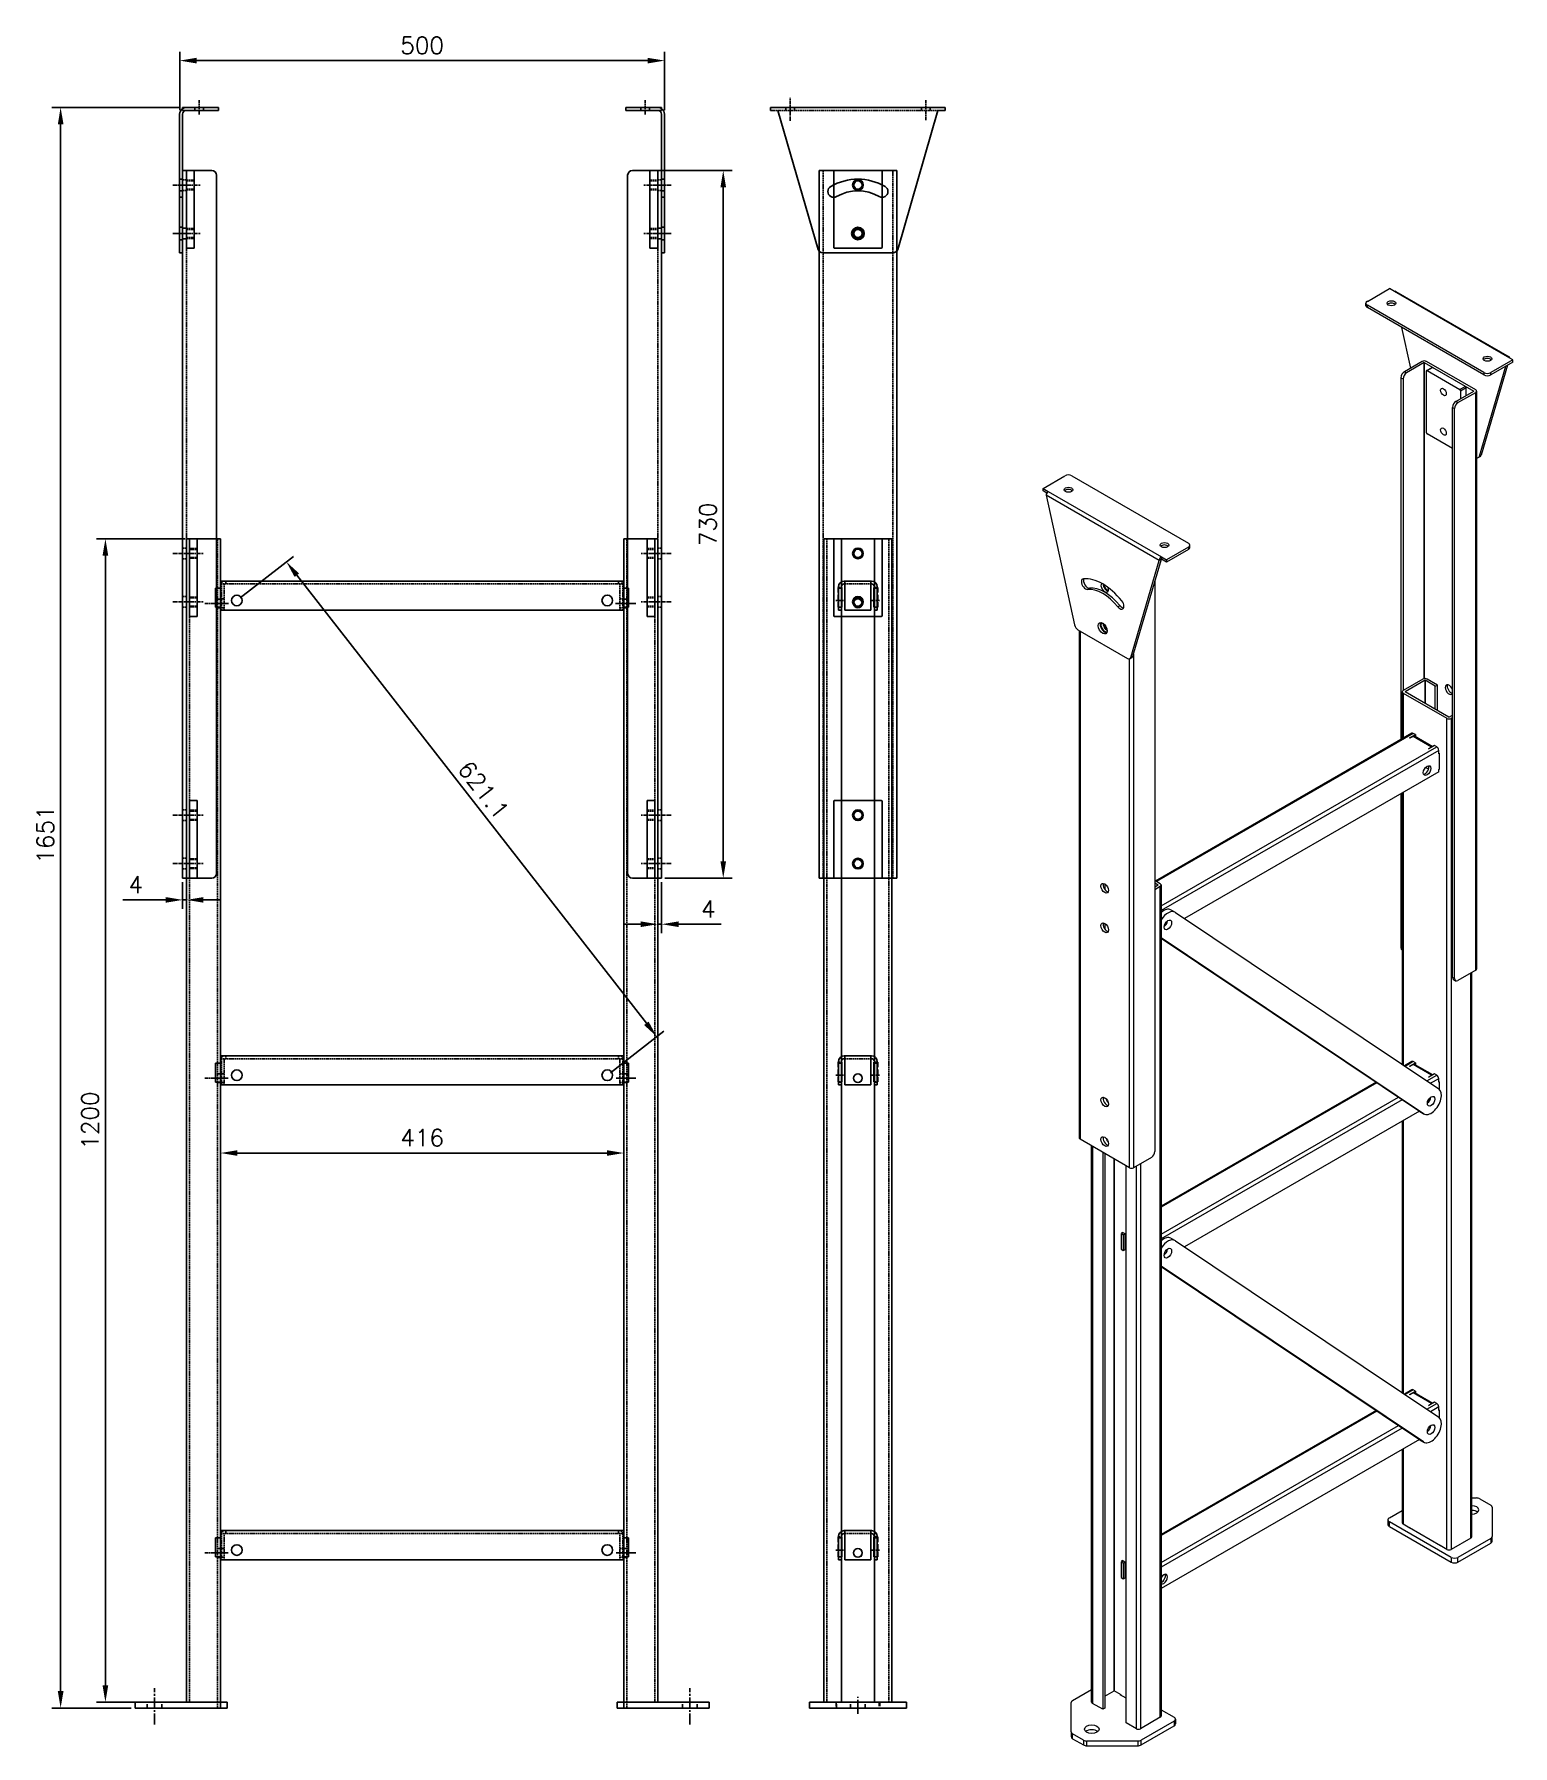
# Model space of a CAD drawing. Extents: x 106 to 1631, y 728 to 2493.
import ezdxf

# ---------------------------------------------------------------- set-up
doc = ezdxf.new("R2010")
doc.units = 0
doc.header["$LTSCALE"] = 0.2
doc.linetypes.add('Aslijn', pattern=[28.575, 19.05, -3.175, 3.175, -3.175])
doc.linetypes.add('Streeplijn', pattern=[10, 7, -3])
doc.layers.get('0').update_dxf_attribs({"linetype": 'CONTINUOUS'})
doc.layers.get('Defpoints').update_dxf_attribs({"linetype": 'CONTINUOUS'})
for name, color, linetype in [('50VOL', 13, 'CONTINUOUS'), ('70VOL', 5, 'CONTINUOUS'), ('draadlat', 212, 'CONTINUOUS'), ('dwarsprofiel', 42, 'CONTINUOUS'), ('pootbeen', 75, 'CONTINUOUS'), ('scharnierplaat', 232, 'CONTINUOUS'), ('schuif', 180, 'CONTINUOUS')]:
    doc.layers.add(name, color=color, linetype=linetype)
doc.layers.add('Visible (ISO)', color=7, linetype='CONTINUOUS', lineweight=5)
doc.layers.add('Visible Narrow (ISO)', color=7, linetype='CONTINUOUS', lineweight=5)
doc.styles.add('ROMANS', font='romans.shx')
doc.dimstyles.new('1_OP_07$0', dxfattribs={"dimscale": 7, "dimtxt": 2.5, "dimasz": 2.5, "dimexe": 1.3, "dimexo": 0.6, "dimgap": 1, "dimtad": 1, "dimdec": 1, "dimdsep": 46, "dimtxsty": 'ROMANS', "dimcen": -1.5, "dimclrd": 150, "dimclre": 150, "dimclrt": 5, "dimadec": 0, "dimazin": 0, "dimtfac": 1, "dimtdec": 1, "dimtmove": 0, "dimatfit": 3, "dimfxl": 0, "dimtolj": 1, "dimtzin": 0, "dimarcsym": 0})

# ---------------------------------------------------------------- blocks, each defined once
blk = doc.blocks.new('A$C4EBF2C44')
at = {"linetype": 'Aslijn'}
for p, q in [((20, 136.3), (20, 159.8)), ((160, 136.9), (160, 157.4))]:
    blk.add_line(p, q, dxfattribs=at)
for p, q in [((0, 150), (5, 150)), ((0, 150), (0, 147)), ((5, 147), (0, 147)), ((175, 150), (5, 150)), ((49, 3.6), (7.5, 147)), ((172.5, 147), (131, 3.6)), ((172.5, 147), (172.5, 147)), ((175, 150), (180, 150)), ((180, 147), (175, 147)), ((180, 147), (180, 150)), ((126.2, 0), (53.8, 0))]:
    blk.add_line(p, q)
at = {"linetype": 'Streeplijn'}
blk.add_line((175, 147), (5, 147), dxfattribs=at)
at = {"linetype": 'Streeplijn', "ltscale": 3.628447}
for p, q in [((15.5, 147), (15.5, 150)), ((24.5, 147), (24.5, 150)), ((155.5, 150), (155.5, 147)), ((164.5, 150), (164.5, 147))]:
    blk.add_line(p, q, dxfattribs=at)
blk.add_circle((90, 20), 6.5)
for centre, radius, start, end in [((90, 20), 56, 60, 120), ((65, 63.3), 6, 120, 300), ((90, 20), 44, 60, 120), ((115, 63.3), 6, 240, 60), ((53.8, 5), 5, 196.1254, 270), ((126.2, 5), 5, 270, 343.8746)]:
    blk.add_arc(centre, radius, start, end)
blk = doc.blocks.new('90040730A')
for p, q in [((14, 730), (10, 730)), ((10, 0), (10, 730)), ((10, 730), (40, 730)), ((45, 725), (45, 5)), ((14, 0), (10, 0)), ((40, 0), (14, 0))]:
    blk.add_line(p, q)
at = {"linetype": 'Streeplijn'}
blk.add_line((14, 730), (14, 0), dxfattribs=at)
at = {"linetype": 'Aslijn', "ltscale": 1.142718}
for p, q in [((0, 715), (19.6, 715)), ((0, 665), (19.6, 665)), ((0, 335), (19.6, 335)), ((0, 285), (19.6, 285)), ((0, 65), (19.6, 65)), ((0, 15), (19.6, 15))]:
    blk.add_line(p, q, dxfattribs=at)
at = {"linetype": 'Streeplijn', "ltscale": 1.142718}
for p, q in [((10, 720.5), (14, 720.5)), ((10, 709.5), (14, 709.5)), ((14, 340.5), (10, 340.5)), ((14, 329.5), (10, 329.5)), ((14, 290.5), (10, 290.5)), ((14, 279.5), (10, 279.5)), ((14, 70.5), (10, 70.5)), ((14, 59.5), (10, 59.5)), ((14, 20.5), (10, 20.5)), ((14, 9.5), (10, 9.5))]:
    blk.add_line(p, q, dxfattribs=at)
at = {"ltscale": 1.142718}
for p, q in [((10, 670.5), (14, 670.5)), ((10, 659.5), (14, 659.5))]:
    blk.add_line(p, q, dxfattribs=at)
for centre, start, end in [((40, 725), 0, 90), ((40, 5), 270, 0)]:
    blk.add_arc(centre, 5, start, end)
blk = doc.blocks.new('pootbeen 1200A')
for p, q in [((53, 22.8), (53, 1222.8)), ((88, 1222.8), (88, 16.8)), ((0, 22.8), (1.5, 22.8)), ((0, 22.8), (0, 16.8)), ((38.5, 22.8), (1.5, 22.8)), ((38.5, 22.8), (42.1, 22.8)), ((90, 22.8), (42.1, 22.8)), ((90, 22.8), (95, 22.8)), ((95, 16.8), (95, 22.8)), ((95, 16.8), (0, 16.8))]:
    blk.add_line(p, q)
at = {"ltscale": 3.870205}
blk.add_line((53, 1222.8), (88, 1222.8), dxfattribs=at)
at = {"linetype": 'Streeplijn'}
for p, q in [((56, 1222.8), (56, 22.8)), ((85, 22.8), (85, 1222.8)), ((85, 22.8), (85, 16.8))]:
    blk.add_line(p, q, dxfattribs=at)
at = {"linetype": 'Aslijn', "ltscale": 1.142718}
for p, q in [((96.5, 1156.3), (78.1, 1156.3)), ((95.6, 666.6), (78.1, 666.6)), ((95.6, 176.8), (78.1, 176.8))]:
    blk.add_line(p, q, dxfattribs=at)
at = {"ltscale": 1.142718}
for p, q in [((88, 1160.8), (85, 1160.8)), ((88, 1151.8), (85, 1151.8)), ((88, 671.1), (85, 671.1)), ((88, 662.1), (85, 662.1)), ((88, 181.3), (85, 181.3)), ((88, 172.3), (85, 172.3))]:
    blk.add_line(p, q, dxfattribs=at)
at = {"linetype": 'Aslijn', "ltscale": 2.902758}
blk.add_line((20, 0), (20, 37.2), dxfattribs=at)
at = {"linetype": 'Streeplijn', "ltscale": 2.902758}
for p, q in [((12.5, 16.8), (12.5, 22.8)), ((27.5, 16.8), (27.5, 22.8))]:
    blk.add_line(p, q, dxfattribs=at)
blk = doc.blocks.new('90-09-0500A')
for p, q in [((16, 22.5), (11, 22.5)), ((11, 22.5), (11, 3)), ((16, 30), (432, 30)), ((16, 30), (16, 22.5)), ((432, 30), (432, 22.5)), ((432, 22.5), (437, 22.5)), ((437, 22.5), (437, 3)), ((16, 3), (11, 3)), ((16, 3), (16, 0)), ((432, 0), (16, 0)), ((432, 3), (432, 0)), ((432, 3), (437, 3))]:
    blk.add_line(p, q)
at = {"linetype": 'Streeplijn'}
for p, q in [((432, 27), (16, 27)), ((17, 27), (17, 0)), ((20, 0), (20, 27)), ((21.5, 30), (21.5, 27)), ((426.5, 30), (426.5, 27)), ((428, 0), (428, 27)), ((431, 27), (431, 0)), ((17, 11.5), (20, 11.5)), ((17, 2.5), (20, 2.5)), ((431, 11.5), (428, 11.5)), ((431, 2.5), (428, 2.5))]:
    blk.add_line(p, q, dxfattribs=at)
at = {"linetype": 'Aslijn'}
for p, q in [((0, 7), (24, 7)), ((444.3, 7), (424, 7))]:
    blk.add_line(p, q, dxfattribs=at)
for centre in [(33, 10), (415, 10), (415, 10)]:
    blk.add_circle(centre, 5.5)
at = {"linetype": 'Streeplijn'}
for centre, start, end in [((20, 27), 90, 180), ((428, 27), 0, 90)]:
    blk.add_arc(centre, 3, start, end, dxfattribs=at)
blk = doc.blocks.new('A$C334307B7')
at = {"ltscale": 3.59389}
for p, q in [((0, 1), (0, 79)), ((50, 79), (50, 1))]:
    blk.add_line(p, q, dxfattribs=at)
blk.add_line((1, 80), (49, 80))
at = {"ltscale": 3.572625}
blk.add_line((49, 0), (1, 0), dxfattribs=at)
for centre in [(25, 65), (25, 15)]:
    blk.add_circle(centre, 4.25)
at = {"ltscale": 0.598278}
for centre, start, end in [((1, 79), 90, 180), ((49, 79), 0, 90), ((1, 1), 180, 270), ((49, 1), 270, 0)]:
    blk.add_arc(centre, 1, start, end, dxfattribs=at)
at = {"color": 3}
for centre in [(25, 65), (25, 15)]:
    blk.add_arc(centre, 5, 180, 90, dxfattribs=at)
blk = doc.blocks.new('pootbeen 1200B')
for p, q in [((15, 12.1), (15, 1212.1)), ((33, 1212.1), (33, 12.1)), ((67, 12.1), (67, 1212.1)), ((85, 1212.1), (85, 12.1)), ((33, 1162.1), (33.5, 1162.1)), ((33.5, 1162.1), (33.5, 1141.6)), ((66.5, 1141.6), (66.5, 1162.1)), ((66.5, 1162.1), (67, 1162.1)), ((33.5, 1141.6), (33, 1141.6)), ((67, 1141.6), (66.5, 1141.6)), ((33, 672.4), (33.5, 672.4)), ((33.5, 672.4), (33.5, 651.9)), ((66.5, 651.9), (66.5, 672.4)), ((66.5, 672.4), (67, 672.4)), ((33.5, 651.9), (33, 651.9)), ((67, 651.9), (66.5, 651.9)), ((33, 182.6), (33.5, 182.6)), ((33.5, 182.6), (33.5, 162.1)), ((66.5, 162.1), (66.5, 182.6)), ((66.5, 182.6), (67, 182.6)), ((33.5, 162.1), (33, 162.1)), ((67, 162.1), (66.5, 162.1)), ((0, 12.1), (1.5, 12.1)), ((0, 12.1), (0, 6.1)), ((1.5, 6.1), (0, 6.1)), ((100, 12.1), (1.5, 12.1)), ((1.5, 6.1), (100, 6.1)), ((100, 6.1), (100, 12.1))]:
    blk.add_line(p, q)
at = {"ltscale": 3.655324}
blk.add_line((15, 1212.1), (85, 1212.1), dxfattribs=at)
at = {"linetype": 'Streeplijn'}
for p, q in [((18, 1212.1), (18, 12.1)), ((82, 12.1), (82, 1212.1))]:
    blk.add_line(p, q, dxfattribs=at)
at = {"linetype": 'Streeplijn', "ltscale": 3.789711}
for p, q in [((29.5, 1141.6), (29.5, 1162.1)), ((70.5, 1162.1), (70.5, 1141.6)), ((29.5, 651.9), (29.5, 672.4)), ((70.5, 672.4), (70.5, 651.9)), ((29.5, 162.1), (29.5, 182.6)), ((70.5, 182.6), (70.5, 162.1))]:
    blk.add_line(p, q, dxfattribs=at)
at = {"linetype": 'Streeplijn', "ltscale": 1.333188}
for p, q in [((29.5, 1162.1), (33, 1162.1)), ((67, 1162.1), (70.5, 1162.1)), ((29.5, 672.4), (33, 672.4)), ((67, 672.4), (70.5, 672.4)), ((29.5, 182.6), (33, 182.6)), ((67, 182.6), (70.5, 182.6))]:
    blk.add_line(p, q, dxfattribs=at)
at = {"linetype": 'Streeplijn', "ltscale": 0.19037}
for p, q in [((30, 1141.6), (29.5, 1141.6)), ((70.5, 1141.6), (70, 1141.6)), ((30, 651.9), (29.5, 651.9)), ((70.5, 651.9), (70, 651.9)), ((30, 162.1), (29.5, 162.1)), ((70.5, 162.1), (70, 162.1))]:
    blk.add_line(p, q, dxfattribs=at)
at = {"linetype": 'Streeplijn', "ltscale": 1.142718}
for p, q in [((30, 1141.6), (33, 1141.6)), ((67, 1141.6), (70, 1141.6)), ((30, 651.9), (33, 651.9)), ((67, 651.9), (70, 651.9)), ((30, 162.1), (33, 162.1)), ((67, 162.1), (70, 162.1))]:
    blk.add_line(p, q, dxfattribs=at)
at = {"linetype": 'Streeplijn', "ltscale": 2.902758}
for p, q in [((27.5, 12.1), (27.5, 6.1)), ((28, 6.1), (28, 12.1)), ((42.5, 6.1), (42.5, 12.1)), ((57.5, 6.1), (57.5, 12.1)), ((72, 12.1), (72, 6.1)), ((72.5, 12.1), (72.5, 6.1))]:
    blk.add_line(p, q, dxfattribs=at)
at = {"linetype": 'Aslijn', "ltscale": 2.902758}
blk.add_line((50, 0), (50, 17.6), dxfattribs=at)
at = {"ltscale": 3.419731}
blk.add_circle((50, 1145.6), 4.5, dxfattribs=at)
for centre in [(50, 655.9), (50, 166.1)]:
    blk.add_circle(centre, 4.5)
at = {"ltscale": 0.000498378}
for centre, start, end in [((33, 1162.6), 90, 180), ((67, 1162.6), 0, 90), ((33, 675.9), 90, 180), ((67, 672.9), 0, 90), ((33, 186.1), 90, 180), ((67, 183.1), 0, 90)]:
    blk.add_arc(centre, 0.001, start, end, dxfattribs=at)
blk = doc.blocks.new('A$C72246AC3')
at = {"ltscale": 3.620644}
blk.add_line((4.2, 80), (4.2, 0), dxfattribs=at)
at = {"ltscale": 3.870343}
for p, q in [((4.2, 80), (12.2, 80)), ((4.2, 0), (12.2, 0))]:
    blk.add_line(p, q, dxfattribs=at)
at = {"ltscale": 3.59389}
blk.add_line((12.2, 0), (12.2, 80), dxfattribs=at)
at = {"linetype": 'Aslijn'}
for p, q in [((0, 65), (18.4, 65)), ((0, 15), (18.4, 15))]:
    blk.add_line(p, q, dxfattribs=at)
at = {"linetype": 'Streeplijn'}
for p, q in [((4.2, 70), (12.2, 70)), ((4.2, 69.2), (12.2, 69.2)), ((4.2, 60.7), (12.2, 60.7)), ((4.2, 60), (12.2, 60)), ((4.2, 20), (12.2, 20)), ((4.2, 19.2), (12.2, 19.2)), ((4.2, 10.7), (12.2, 10.7)), ((4.2, 10), (12.2, 10))]:
    blk.add_line(p, q, dxfattribs=at)
blk = doc.blocks.new('A$C764925F4')
for p, q in [((4.4, 3.6), (4.4, 143.1)), ((7.4, 147), (7.4, 150)), ((39.4, 150), (7.4, 150)), ((39.4, 147), (7.4, 147)), ((7.4, 3.6), (7.4, 143.1)), ((39.4, 150), (44.4, 150)), ((44.4, 147), (39.4, 147)), ((44.4, 147), (44.4, 150)), ((4.4, 0), (4.4, 3.6)), ((4.4, 0), (7.4, 0)), ((7.4, 3.6), (7.4, 0))]:
    blk.add_line(p, q)
at = {"linetype": 'Streeplijn', "ltscale": 3.628447}
for p, q in [((19.9, 147), (19.9, 150)), ((28.9, 147), (28.9, 150)), ((4.4, 76), (7.4, 76)), ((4.4, 64), (7.4, 64)), ((4.4, 57.3), (7.4, 57.3)), ((4.4, 26.5), (7.4, 26.5)), ((4.4, 13.5), (7.4, 13.5))]:
    blk.add_line(p, q, dxfattribs=at)
at = {"linetype": 'Aslijn'}
for p, q in [((24.4, 142.6), (24.4, 157.4)), ((0, 20), (14.2, 20))]:
    blk.add_line(p, q, dxfattribs=at)
for radius, start in [(6.9, 124.4174), (3.9, 90)]:
    blk.add_arc((11.3, 143.1), radius, start, 180)
at = {"linetype": 'Streeplijn'}
blk.add_arc((11.3, 143.1), 6.9, 90, 124.4174, dxfattribs=at)
blk = doc.blocks.new('A$C03F00B1E')
at = {"ltscale": 3.628286}
for p, q in [((2.6, 24), (2.6, 0)), ((5.6, 24), (5.6, 0)), ((39.6, 0), (39.6, 24)), ((42.6, 3), (42.6, 24))]:
    blk.add_line(p, q, dxfattribs=at)
for p, q in [((2.6, 22.5), (5.6, 22.5)), ((39.6, 22.5), (42.6, 22.5)), ((2.6, 3), (5.6, 3)), ((39.6, 3), (42.6, 3))]:
    blk.add_line(p, q)
at = {"ltscale": 3.732117}
for p, q in [((8.6, 30), (36.6, 30)), ((36.1, 0), (9.1, 0))]:
    blk.add_line(p, q, dxfattribs=at)
at = {"ltscale": 1.142337}
for p, q in [((8.6, 27), (9.1, 27)), ((36.1, 27), (36.6, 27))]:
    blk.add_line(p, q, dxfattribs=at)
at = {"ltscale": 3.731979}
for p, q in [((9.1, 0), (9.1, 30)), ((36.1, 30), (36.1, 0))]:
    blk.add_line(p, q, dxfattribs=at)
at = {"linetype": 'Streeplijn'}
blk.add_line((9.1, 27), (36.1, 27), dxfattribs=at)
at = {"ltscale": 0.19037}
blk.add_line((36.1, 30), (36.6, 30), dxfattribs=at)
at = {"linetype": 'Aslijn'}
for p, q in [((0, 10), (7.9, 10)), ((37, 10), (44.9, 10))]:
    blk.add_line(p, q, dxfattribs=at)
at = {"ltscale": 1.142718}
for p, q in [((5.6, 0), (2.6, 0)), ((42.6, 0), (39.6, 0)), ((42.6, 3), (42.6, 0))]:
    blk.add_line(p, q, dxfattribs=at)
blk.add_circle((22.6, 7), 4.5)
at = {"ltscale": 3.628286}
for centre, radius, start, end in [((8.6, 24), 6, 90, 180), ((8.6, 24), 3, 90, 180), ((36.6, 24), 6, 0, 90), ((36.6, 24), 3, 0, 90)]:
    blk.add_arc(centre, radius, start, end, dxfattribs=at)
blk = doc.blocks.new('90040730B')
for p, q in [((-1, 0), (-1, 730)), ((79, 730), (79, 0)), ((79, 0), (-1, 0))]:
    blk.add_line(p, q)
at = {"ltscale": 3.666539}
blk.add_line((-1, 730), (79, 730), dxfattribs=at)
at = {"linetype": 'Streeplijn'}
for p, q in [((3, 730), (3, 0)), ((75, 0), (75, 730))]:
    blk.add_line(p, q, dxfattribs=at)
for centre in [(39, 715), (39, 665), (39, 335), (39, 285), (39, 65), (39, 15)]:
    blk.add_circle(centre, 5.5)
blk = doc.blocks.new('*D16')
at = {"layer": '50VOL', "color": 150, "lineweight": -2}
for p, q in [((261.9, 1972.9), (170.4, 1972.9)), ((179.5, 790.4), (179.5, 1955.4)), ((258.9, 772.9), (170.4, 772.9))]:
    blk.add_line(p, q, dxfattribs=at)
at = {"layer": '50VOL', "color": 150}
for points in [[(176.5, 1955.4), (182.4, 1955.4), (179.5, 1972.9)], [(176.5, 790.4), (182.4, 790.4), (179.5, 772.9)]]:
    blk.add_solid(points, dxfattribs=at)
at = {"layer": 'Defpoints', "color": 0}
for p in [(179.5, 1972.9), (266.1, 1972.9), (263.1, 772.9)]:
    blk.add_point(p, dxfattribs=at)
at = {"layer": '50VOL', "color": 5, "insert": (163.7, 1372.9), "char_height": 17.5, "attachment_point": 5, "rotation": 90, "style": 'ROMANS'}
blk.add_mtext('\\A1;1200', dxfattribs=at)
blk = doc.blocks.new('*D18')
at = {"layer": '70VOL', "color": 150, "lineweight": -2}
for p, q in [((745.3, 2352.9), (825.7, 2352.9)), ((816.6, 2335.4), (816.6, 1640.4)), ((756.3, 1622.9), (825.7, 1622.9))]:
    blk.add_line(p, q, dxfattribs=at)
at = {"layer": '70VOL', "color": 150}
for points in [[(813.7, 2335.4), (819.5, 2335.4), (816.6, 2352.9)], [(813.7, 1640.4), (819.5, 1640.4), (816.6, 1622.9)]]:
    blk.add_solid(points, dxfattribs=at)
at = {"layer": 'Defpoints', "color": 0}
for p in [(741.1, 2352.9), (752.1, 1622.9), (816.6, 1622.9)]:
    blk.add_point(p, dxfattribs=at)
at = {"layer": '70VOL', "color": 5, "insert": (800.8, 1987.9), "char_height": 17.5, "attachment_point": 5, "rotation": 90, "style": 'ROMANS'}
blk.add_mtext('\\A1;730', dxfattribs=at)
blk = doc.blocks.new('*D21')
at = {"layer": '70VOL', "color": 150, "lineweight": -2}
for p, q in [((255.9, 2417.9), (124.2, 2417.9)), ((133.3, 2400.4), (133.3, 784.4)), ((205.9, 766.9), (124.2, 766.9))]:
    blk.add_line(p, q, dxfattribs=at)
at = {"layer": '70VOL', "color": 150}
for points in [[(130.4, 2400.4), (136.3, 2400.4), (133.3, 2417.9)], [(130.4, 784.4), (136.3, 784.4), (133.3, 766.9)]]:
    blk.add_solid(points, dxfattribs=at)
at = {"layer": 'Defpoints', "color": 0}
for p in [(260.1, 2417.9), (133.3, 766.9), (210.1, 766.9)]:
    blk.add_point(p, dxfattribs=at)
at = {"layer": '70VOL', "color": 5, "insert": (117.6, 1667.9), "char_height": 17.5, "attachment_point": 5, "rotation": 90, "style": 'ROMANS'}
blk.add_mtext('\\A1;1651', dxfattribs=at)
blk = doc.blocks.new('A$C23F71E20')
at = {"layer": 'Visible (ISO)'}
for p, q in [((334.5, 1489.9), (357.1, 1503)), ((362.4, 1499.9), (357.1, 1503)), ((333, 1485.4), (333, 1487.9)), ((454.7, 1416.5), (334.5, 1485.9)), ((454.7, 1414), (334.5, 1483.4)), ((362.4, 1499.9), (362.4, 1499.9)), ((362.4, 1499.9), (362.4, 1499.9)), ((363.9, 1500.1), (480.6, 1432.7)), ((379.1, 1421), (370, 1462.9)), ((479.1, 1432.6), (479.1, 1432.6)), ((484.4, 1429.5), (479.1, 1432.6)), ((479.1, 1432.6), (479.1, 1432.6)), ((479.1, 1432.6), (479.1, 1432.6)), ((481.2, 1431.4), (481.2, 1431.4)), ((481.2, 1431.4), (481.2, 1431.4)), ((391, 1427.9), (372.6, 1417.3)), ((393.1, 1426.7), (374.8, 1416)), ((393.1, 1426.7), (444.1, 1397.3)), ((446.2, 1398.5), (395.3, 1427.9)), ((395.3, 1354.4), (395.3, 1418.1)), ((395.5, 1418.5), (401.1, 1421.8)), ((396, 1418.5), (429.9, 1398.9)), ((435.6, 1402.2), (401.6, 1421.8)), ((476.9, 1422.8), (449.7, 1330)), ((479, 1424), (451.9, 1331.2)), ((484.4, 1429.5), (461.7, 1416.5)), ((484.4, 1427.1), (461.7, 1414)), ((484.4, 1427.1), (484.4, 1429.5)), ((369.1, 1411.1), (369.1, 1038)), ((371.2, 1409.9), (371.2, 1088.4)), ((425.7, 1386.6), (444.1, 1397.3)), ((427.8, 1385.4), (446.2, 1396)), ((430.6, 1397.7), (430.6, 1389.5)), ((436.3, 1392.8), (436.3, 1400.9)), ((447.1, 1397.3), (447.1, 801.2)), ((422.1, 792.6), (422.1, 1380.5)), ((424.3, 791.4), (424.3, 1379.3)), ((422.1, 1338.1), (396, 1353.2)), ((451, 1330), (448.9, 1328.7)), ((0, 1296.8), (22.6, 1309.9)), ((29.7, 1309.9), (149.9, 1240.5)), ((0, 1294.4), (0, 1296.8)), ((0, 1296.8), (5.3, 1293.8)), ((3.8, 1292.2), (0, 1294.4)), ((3.2, 1290.1), (32.5, 1156.1)), ((5.3, 1293.8), (5.3, 1293.8)), ((5.3, 1293.8), (5.3, 1293.8)), ((5.3, 1293.8), (5.3, 1293.8)), ((149.9, 1236.4), (127.3, 1223.3)), ((151.4, 1236), (151.4, 1238.5)), ((90.5, 1122.6), (119.9, 1222.7)), ((92.7, 1123.8), (122, 1224)), ((122, 1224), (119.9, 1222.7)), ((122, 1226.4), (122, 1224)), ((122, 1224), (122, 1226.4)), ((122, 1224), (122, 1226.4)), ((122, 1226.4), (122, 1226.4)), ((122, 1226.4), (127.3, 1223.3)), ((122, 1226.4), (122, 1226.4)), ((127.3, 1220.9), (122, 1224)), ((122, 1224), (122, 1224)), ((122, 1224), (122, 1224)), ((149.9, 1234), (127.3, 1220.9)), ((127.3, 1223.3), (127.3, 1220.9)), ((115.3, 1200.9), (115.3, 613)), ((35.9, 1151.2), (87.1, 1121.6)), ((37.3, 1150.4), (37.3, 626.9)), ((89.6, 1121.3), (91.8, 1122.6)), ((391.7, 1100.2), (371.2, 1088.4)), ((393.9, 1099), (373.4, 1087.2)), ((404.5, 1092.9), (393.9, 1099)), ((406.6, 1094.1), (396, 1100.2)), ((370.4, 1087.2), (370.4, 1038.7)), ((371.2, 1085.9), (416.5, 1059.8)), ((418.6, 1061), (373.4, 1087.2)), ((404.5, 1092.9), (406.6, 1094.1)), ((404.5, 1069.2), (404.5, 1092.9)), ((406.6, 1068), (406.6, 1094.1)), ((418.6, 1061), (422.1, 1063.1)), ((420.7, 1059.8), (422.1, 1060.6)), ((380.3, 1044.4), (116.1, 891.9)), ((377.9, 1039.6), (384, 1043.1)), ((384, 1043.1), (381.8, 1044.3)), ((384, 1043.1), (384, 1040.8)), ((378.3, 1039.4), (377.9, 1039.6)), ((381.5, 1041.2), (378.3, 1039.4)), ((401.8, 1030.5), (383, 1041.4)), ((397.4, 1028.4), (400.6, 1030.2)), ((397.7, 1028.2), (397.4, 1028.4)), ((403.8, 1031.6), (397.7, 1028.2)), ((405.9, 1030.4), (403.8, 1031.6)), ((408, 1023.1), (408, 1026.7)), ((397.5, 1007.5), (394.5, 1009.2)), ((408, 1023.9), (408.4, 1023.7)), ((408.4, 1023.3), (408, 1023.1)), ((408, 1007.1), (408.4, 1007.4)), ((408.4, 1006.9), (408, 1007.1)), ((408, 1004.7), (408, 1007.1)), ((408.4, 1023.7), (408.4, 1006.9)), ((408, 1004.7), (145.8, 853.3)), ((369.1, 982.2), (369.1, 823.3)), ((370.4, 983), (370.4, 702.9)), ((63.6, 889), (63.6, 883.2)), ((120.9, 889.2), (115.3, 892.4)), ((115.3, 890), (118.8, 887.9)), ((115.3, 885.9), (118.8, 887.9)), ((115.3, 883.4), (120.9, 886.7)), ((121.8, 887.9), (121.8, 30.6)), ((63.6, 848.2), (63.6, 842.4)), ((131.9, 862.1), (136.2, 859.7)), ((136.5, 859.5), (408, 677.6)), ((392.4, 652), (121.8, 833.3)), ((121.8, 832.9), (388.2, 654.5)), ((370.4, 820.9), (370.1, 821)), ((446.2, 800), (427.8, 789.4)), ((442.1, 215.6), (442.1, 797.6)), ((423.2, 790.4), (425.3, 789.1)), ((380.3, 705.8), (372.6, 701.3)), ((377.9, 701), (384, 704.4)), ((378.3, 700.8), (377.9, 701)), ((381.5, 702.6), (378.3, 700.8)), ((384, 704.4), (381.8, 705.7)), ((401.8, 691.9), (383, 702.7)), ((384, 704.4), (384, 702.2)), ((397.4, 689.7), (400.6, 691.6)), ((397.7, 689.5), (397.4, 689.7)), ((403.8, 693), (397.7, 689.5)), ((405.9, 691.8), (403.8, 693)), ((343.4, 684.5), (121.8, 556.5)), ((408, 684.4), (408, 688.1)), ((408, 685.2), (408.4, 685)), ((408.4, 684.6), (408, 684.4)), ((408.4, 685), (408.4, 677.4)), ((388.1, 654.6), (145.8, 514.7)), ((388.5, 654.3), (392.7, 651.8)), ((370.4, 644.3), (370.4, 364.2)), ((89.1, 596.3), (38.2, 625.7)), ((50, 44.9), (50, 618.8)), ((61.5, 612.2), (61.5, 37.6)), ((63.6, 611), (63.6, 38.8)), ((111.7, 606.9), (93.3, 596.3)), ((85.6, 23.7), (85.6, 598.3)), ((81.7, 529.9), (84.5, 528.3)), ((81.7, 528.7), (81.7, 529.9)), ((80.6, 528.1), (82.7, 529.3)), ((82.7, 526.8), (80.6, 528.1)), ((80.6, 528.1), (80.6, 512.1)), ((80.6, 512.1), (82.7, 510.9)), ((84.5, 527.9), (82.7, 526.8)), ((82.7, 526.8), (82.7, 510.9)), ((84.5, 528.3), (84.5, 511.5)), ((131.9, 523.5), (136.2, 521.1)), ((136.5, 520.9), (408, 339)), ((82.7, 510.9), (84.5, 511.9)), ((84.5, 511.5), (84.1, 511.7)), ((392.4, 313.4), (121.8, 494.7)), ((121.8, 494.3), (388.2, 315.8)), ((380.3, 367.2), (372.6, 362.7)), ((377.9, 362.3), (384, 365.8)), ((378.3, 362.1), (377.9, 362.3)), ((381.5, 364), (378.3, 362.1)), ((384, 365.8), (381.8, 367)), ((401.8, 353.2), (383, 364.1)), ((384, 365.8), (384, 363.5)), ((403.8, 354.4), (397.7, 350.9)), ((405.9, 353.1), (403.8, 354.4)), ((343.4, 345.8), (121.8, 217.9)), ((397.4, 351.1), (400.6, 352.9)), ((397.7, 350.9), (397.4, 351.1)), ((408, 345.8), (408, 349.5)), ((408, 346.6), (408.4, 346.4)), ((408.4, 346), (408, 345.8)), ((408.4, 346.4), (408.4, 338.7)), ((388.1, 315.9), (121.8, 162.2)), ((370.4, 305.7), (370.4, 229.8)), ((388.5, 315.6), (392.7, 313.2)), ((442.1, 255.6), (446.9, 255.6)), ((450.5, 254.7), (461.7, 248.2)), ((355.6, 233.1), (355.6, 228.2)), ((357.1, 235.2), (370.4, 242.8)), ((420.7, 194.3), (357.1, 231.1)), ((463.2, 246.2), (463.2, 215.9)), ((357.1, 226.2), (420.7, 189.4)), ((378.3, 224.5), (371.2, 228.6)), ((409.8, 206.4), (377.9, 224.7)), ((441.2, 214.3), (420.7, 202.5)), ((461.7, 213.9), (427.8, 194.3)), ((463.2, 211), (463.2, 215.9)), ((416.5, 202.5), (409.4, 206.6)), ((427.8, 189.4), (461.7, 209)), ((80.6, 189.4), (82.7, 190.7)), ((82.7, 188.2), (80.6, 189.4)), ((80.6, 189.4), (80.6, 173.5)), ((81.7, 190), (81.7, 191.3)), ((81.7, 191.3), (84.5, 189.6)), ((84.5, 189.2), (82.7, 188.2)), ((82.7, 188.2), (82.7, 172.3)), ((84.5, 189.6), (84.5, 172.9)), ((80.6, 173.5), (82.7, 172.3)), ((82.7, 172.3), (84.5, 173.3)), ((84.5, 172.9), (84.1, 173.1)), ((30.5, 46.6), (50, 57.9)), ((63.6, 51), (73.5, 56.7)), ((80.6, 52.7), (73.5, 56.7)), ((29, 14.3), (29, 44.5)), ((61.5, 37.6), (50.9, 43.7)), ((63.6, 38.8), (61.5, 37.6)), ((79.5, 52.5), (80.3, 52.9)), ((85.6, 49), (79.5, 52.5)), ((80.6, 51.8), (80.6, 52.7)), ((121.8, 37.1), (135.1, 29.4)), ((96.2, 17.6), (85.6, 23.7)), ((120.9, 29.4), (100.4, 17.6)), ((135.1, 25.3), (101.2, 5.7)), ((101.2, 0.8), (135.1, 20.4)), ((136.5, 27.4), (136.5, 22.5)), ((29, 14.3), (29, 9.4)), ((41.7, 5.7), (30.5, 12.2)), ((30.5, 7.3), (41.7, 0.8)), ((97.6, 4.9), (45.2, 4.9)), ((45.2, 0), (97.6, 0))]:
    blk.add_line(p, q, dxfattribs=at)
blk.add_circle((122, 1224), 0.000816, dxfattribs=at)
for centre, major_axis, start_param, end_param in [((338, 1487.9), (-5, 0), 5.497787, 7.068583), ((338, 1485.4), (-5, 0), 0, 0.785398), ((359.2, 1485.4), (-4.5, 0), 3.632475, 5.792303), ((362.4, 1497.5), (1.5, 2.6), 0, 0.785398), ((458.2, 1428.3), (-4.5, 0), 3.632475, 5.792303), ((479.1, 1430.1), (1.5, 2.6), 5.497787, 7.068583), ((372.6, 1413.2), (-2.5, -4.33), 3.926991, 5.497787), ((374.8, 1412), (2.5, 4.33), 0.785398, 2.356194), ((393.1, 1426.7), (-3, 0), 3.926991, 5.497787), ((396, 1417.7), (-0.5, 0.866), 5.497787, 7.068583), ((401.6, 1420.9), (-0.5, 0.866), 5.497787, 6.283185), ((458.2, 1418.5), (-5, 0), 0.785398, 2.356194), ((458.2, 1416), (5, 0), 3.926991, 5.497787), ((429.9, 1398.1), (0.5, -0.866), 0.785398, 2.356194), ((435.6, 1401.3), (-0.5, 0.866), 3.926991, 5.497787), ((444.1, 1397.3), (3, 0), 5.497787, 7.068583), ((425.7, 1382.6), (-2.5, -4.33), 3.926991, 5.497787), ((427.8, 1381.3), (2.5, 4.33), 0.785398, 2.356194), ((396, 1354), (-0.5, 0.866), 0.785398, 2.356194), ((446.4, 1333.1), (2.5, -4.33), 5.699401, 6.787142), ((448.5, 1334.3), (2.5, -4.33), 0, 0.503957), ((26.2, 1307.9), (5, 0), 0.785398, 2.356194), ((5.3, 1291.3), (1.5, 2.6), 0.785398, 2.356194), ((26.2, 1293.2), (-4.5, 0), 3.632475, 5.792303), ((125.2, 1236), (-4.5, 0), 3.632475, 5.792303), ((146.4, 1238.5), (5, 0), 5.497787, 7.068583), ((146.4, 1236), (5, 0), 5.497787, 6.283185), ((122, 1224), (1.5, 2.6), 0.785398, 2.356194), ((43.8, 1198.3), (3, -5.2), 2.879793, 6.021386), ((46, 1199.5), (-3, 5.2), 0.353863, 2.879793), ((61.5, 1152.7), (-28, 48.5), 4.974188, 6.021386), ((111.7, 1198.9), (-2.5, -4.33), 2.356194, 2.383516), ((61.5, 1152.7), (-22, 38.1), 4.974188, 6.021386), ((63.6, 1153.9), (-22, 38.1), 4.974188, 6.021386), ((63.6, 1194.8), (2.75, -4.76), 3.355167, 7.527321), ((65.8, 1196), (2.75, -4.76), 3.927397, 5.887225), ((65.8, 1196), (2.09, -3.63), 3.933993, 6.133787), ((79.2, 1177.9), (3, -5.2), 4.974188, 8.115781), ((81.3, 1179.1), (3, -5.2), 4.974188, 5.921818), ((35.9, 1155.3), (-2.5, 4.33), 1.06684, 2.356194), ((63.6, 1153.9), (-3.25, 5.63), 0.332447, 2.809146), ((63.6, 1153.9), (2.75, -4.76), 3.270514, 6.154264), ((65.8, 1155.2), (2.75, -4.76), 3.839772, 5.585006), ((65.8, 1155.2), (-2.09, 3.63), 0.727984, 2.413609), ((87.1, 1125.7), (2.5, -4.33), 5.497787, 6.787142), ((89.3, 1126.9), (2.5, -4.33), 0, 0.503957), ((393.9, 1099), (3, 0), 0.785398, 2.356194), ((418.6, 1089.4), (2.75, -4.76), 1.215098, 6.638884), ((373.4, 1087.2), (-3, 0), 5.497787, 7.068583), ((420.7, 1090.7), (2.75, -4.76), 3.537553, 5.869956), ((418.6, 1061), (3, 0), 3.926991, 5.497787), ((381.8, 1041.8), (-1.5, 2.6), 5.497787, 6.283185), ((381.5, 1038.8), (1.5, 2.6), 0, 0.785398), ((400.6, 1027.8), (1.5, 2.6), 0.199813, 0.785398), ((405.9, 1028), (1.5, -2.6), 0.785398, 2.356194), ((393.9, 1007.1), (2.75, 4.76), 3.537553, 5.887225), ((65.8, 885.7), (2.75, -4.76), 3.537553, 5.887225), ((118.8, 887.9), (3, 0), 5.497787, 7.068583), ((65.8, 844.9), (2.75, -4.76), 3.537553, 5.887225), ((124.4, 849.2), (7.5, 13), 0, 1.038626), ((128.7, 846.7), (7.5, 13), 6.244707, 7.776865), ((124.4, 849.2), (-2.75, -4.76), 0.881021, 2.260571), ((124.4, 849.2), (2.75, 4.76), 4.022614, 5.402164), ((372.6, 825.3), (-2.5, -4.33), 5.497787, 6.283185), ((444.1, 801.2), (3, 0), 5.497787, 6.283185), ((425.7, 794.7), (-2.5, -4.33), 5.497787, 6.283185), ((427.8, 793.5), (-2.5, -4.33), 5.497787, 7.068583), ((381.8, 703.2), (-1.5, 2.6), 5.497787, 6.283185), ((381.5, 700.1), (1.5, 2.6), 0, 0.785398), ((400.6, 689.1), (1.5, 2.6), 0.199813, 0.785398), ((405.9, 689.3), (1.5, -2.6), 0.785398, 2.356194), ((400.2, 664.8), (7.5, 13), 3.103114, 6.244707), ((65.8, 665.3), (2.75, -4.76), 3.537553, 5.887225), ((67.9, 666.5), (-2.09, 3.63), 0.986693, 2.1549), ((396, 667.3), (-7.5, -13), 6.244707, 6.283185), ((396, 667.3), (-2.75, -4.76), 0.881021, 2.260571), ((396, 667.3), (2.75, 4.76), 4.022614, 5.402164), ((40.3, 626.9), (-3, 0), 0, 0.785398), ((65.8, 624.4), (2.75, -4.76), 3.537553, 5.887225), ((67.9, 625.7), (-2.09, 3.63), 0.986693, 2.1549), ((111.7, 611), (-2.5, -4.33), 0.785398, 2.356194), ((91.2, 597.5), (3, 0), 3.926991, 5.497787), ((124.4, 510.5), (7.5, 13), 0, 1.038626), ((128.7, 508.1), (7.5, 13), 6.244707, 7.776865), ((124.4, 510.5), (-2.75, -4.76), 0.881021, 2.260571), ((124.4, 510.5), (2.75, 4.76), 4.022614, 5.402164), ((381.8, 364.6), (-1.5, 2.6), 5.497787, 6.283185), ((381.5, 361.5), (1.5, 2.6), 0, 0.785398), ((400.6, 350.5), (1.5, 2.6), 0.199813, 0.785398), ((405.9, 350.7), (1.5, -2.6), 0.785398, 2.356194), ((400.2, 326.2), (7.5, 13), 3.103114, 6.244707), ((396, 328.6), (-2.75, -4.76), 0.881021, 2.260571), ((396, 328.6), (2.75, 4.76), 4.022614, 5.402164), ((396, 328.6), (-7.5, -13), 6.244707, 6.283185), ((441.9, 243.3), (7.5, 0), 4.735212, 7.831158), ((446.9, 252.7), (5, 0), 0.785398, 1.570796), ((458.2, 246.2), (5, 0), 0, 0.785398), ((360.6, 233.1), (-5, 0), 5.497787, 7.068583), ((373.4, 229.8), (-3, 0), 0, 0.785398), ((441.9, 238.4), (-7.5, 0), 3.742857, 4.689566), ((360.6, 228.2), (-5, 0), 0, 0.785398), ((439.1, 215.6), (3, 0), 5.497787, 6.283185), ((458.2, 215.9), (5, 0), 5.497787, 6.283185), ((418.6, 203.7), (3, 0), 3.926991, 5.497787), ((424.3, 196.4), (-5, 0), 0.785398, 2.356194), ((458.2, 211), (5, 0), 5.497787, 6.283185), ((124.4, 171.9), (2.75, 4.76), 3.174769, 7.820805), ((122.3, 173.1), (2.75, 4.76), 3.788743, 5.887225), ((424.3, 191.5), (5, 0), 3.926991, 5.497787), ((34, 44.5), (-5, 0), 5.497787, 6.283185), ((53, 44.9), (-3, 0), 0, 0.785398), ((118.8, 30.6), (3, 0), 5.497787, 6.283185), ((131.5, 27.4), (5, 0), 5.497787, 7.068583), ((131.5, 22.5), (5, 0), 5.497787, 6.283185), ((34, 14.3), (-5, 0), 0, 0.785398), ((34, 9.4), (-5, 0), 0, 0.785398), ((45.2, 7.8), (-5, 0), 0.785398, 1.570796), ((45.2, 2.9), (5, 0), 3.926991, 4.712389), ((50.2, 12.2), (-7.5, 0), 3.742857, 5.681921), ((98.3, 18.8), (-3, 0), 0.785398, 2.356194), ((97.6, 7.8), (-5, 0), 1.570796, 2.356194), ((97.6, 2.9), (5, 0), 4.712389, 5.497787)]:
    blk.add_ellipse(centre, major_axis=major_axis, ratio=0.57735, start_param=start_param, end_param=end_param, dxfattribs=at)
for centre, major_axis in [((359.2, 1487.9), (-4.5, 0)), ((458.2, 1430.7), (-4.5, 0)), ((412.9, 1396.4), (2.09, -3.63)), ((412.9, 1355.6), (2.09, -3.63)), ((26.2, 1295.6), (4.5, 0)), ((125.2, 1238.5), (4.5, 0)), ((61.5, 1152.7), (-3.25, 5.63)), ((396, 1005.9), (-2.75, -4.76)), ((63.6, 884.5), (-2.75, 4.76)), ((63.6, 843.7), (-2.75, 4.76)), ((128.7, 846.7), (-2.75, -4.76)), ((63.6, 664), (-2.75, 4.76)), ((400.2, 664.8), (-2.75, -4.76)), ((63.6, 623.2), (-2.75, 4.76)), ((128.7, 508.1), (-2.75, -4.76)), ((400.2, 326.2), (-2.75, -4.76)), ((50.2, 17.1), (-7.5, 0))]:
    blk.add_ellipse(centre, major_axis=major_axis, ratio=0.57735, dxfattribs=at)
at = {"layer": 'Visible Narrow (ISO)'}
for p, q in [((334.5, 1483.4), (334.5, 1485.9)), ((479.1, 1432.6), (362.4, 1499.9)), ((374.8, 1416), (372.6, 1417.3)), ((393.1, 1100.7), (393.1, 1426.7)), ((393.1, 1426.7), (393.1, 1100.7)), ((396, 1418.5), (401.6, 1421.8)), ((454.7, 1416.5), (454.7, 1414)), ((461.7, 1414), (461.7, 1416.5)), ((369.1, 1411.1), (371.2, 1409.9)), ((435.6, 1402.2), (429.9, 1398.9)), ((430.6, 1397.7), (436.3, 1400.9)), ((444.1, 1397.3), (444.1, 1397.3)), ((446.2, 800), (446.2, 1396)), ((422.1, 1380.5), (424.3, 1379.3)), ((427.8, 1385.4), (425.7, 1386.6)), ((451.9, 1331.2), (449.7, 1330)), ((119.9, 1222.7), (3.2, 1290.1)), ((5.3, 1293.8), (122, 1226.4)), ((149.9, 1236.4), (149.9, 1234)), ((46, 1192.8), (48.1, 1194)), ((77.1, 1174.9), (79.2, 1176.1)), ((38.2, 1149.9), (38.2, 625.7)), ((89.1, 596.3), (89.1, 1121.1)), ((92.7, 1123.8), (90.5, 1122.6)), ((93.3, 1126.1), (93.3, 596.3)), ((393.9, 1099), (393.9, 1075.3)), ((393.9, 1075.3), (393.9, 1099)), ((371.2, 1085.9), (371.2, 1039.2)), ((373.4, 1087.2), (373.4, 1087.2)), ((416.5, 202.5), (416.5, 1059.8)), ((420.7, 1059.8), (420.7, 202.5)), ((381.8, 1044.3), (117, 891.4)), ((121.8, 866.4), (405.9, 1030.4)), ((408, 1026.7), (121.8, 861.5)), ((400.6, 1030.2), (381.5, 1041.2)), ((371.2, 983.5), (371.2, 702.3)), ((118.8, 887.9), (118.8, 887.9)), ((120.9, 29.4), (120.9, 886.7)), ((370.4, 822.5), (369.1, 823.3)), ((441.2, 214.3), (441.2, 797.1)), ((424.3, 791.4), (422.1, 792.6)), ((381.8, 705.7), (373.4, 700.8)), ((400.6, 691.6), (381.5, 702.6)), ((395.7, 685.9), (405.9, 691.8)), ((344.2, 683.9), (121.8, 555.5)), ((408, 688.1), (399.6, 683.3)), ((121.8, 527.8), (366.5, 669)), ((370.4, 666.4), (121.8, 522.9)), ((388.2, 654.5), (392.4, 652)), ((371.2, 644.8), (371.2, 363.6)), ((50.9, 618.3), (50.9, 43.7)), ((73.5, 56.7), (73.5, 605.3)), ((73.5, 605.3), (73.5, 56.7)), ((100.4, 600.4), (100.4, 17.6)), ((96.2, 17.6), (96.2, 597.9)), ((381.8, 367), (373.4, 362.2)), ((400.6, 352.9), (381.5, 364)), ((395.7, 347.3), (405.9, 353.1)), ((344.2, 345.3), (121.8, 216.9)), ((408, 349.5), (399.6, 344.6)), ((121.8, 189.1), (366.5, 330.4)), ((370.4, 327.7), (121.8, 184.2)), ((371.2, 306.2), (371.2, 228.6)), ((388.2, 315.8), (392.4, 313.4)), ((357.1, 226.2), (357.1, 231.1)), ((461.7, 213.9), (461.7, 209)), ((420.7, 194.3), (420.7, 189.4)), ((427.8, 189.4), (427.8, 194.3)), ((135.1, 25.3), (135.1, 20.4)), ((30.5, 7.3), (30.5, 12.2)), ((41.7, 5.7), (41.7, 0.8)), ((45.2, 0), (45.2, 4.9)), ((97.6, 4.9), (97.6, 0)), ((101.2, 0.8), (101.2, 5.7))]:
    blk.add_line(p, q, dxfattribs=at)
blk = doc.blocks.new('*D25')
at = {"layer": '70VOL', "color": 150, "lineweight": -2}
for p, q in [((256.1, 2415.2), (256.1, 2475.3)), ((756.1, 2415.2), (756.1, 2475.3)), ((273.6, 2466.2), (738.6, 2466.2))]:
    blk.add_line(p, q, dxfattribs=at)
at = {"layer": '70VOL', "color": 150}
for points in [[(273.6, 2469.1), (273.6, 2463.3), (256.1, 2466.2)], [(738.6, 2469.1), (738.6, 2463.3), (756.1, 2466.2)]]:
    blk.add_solid(points, dxfattribs=at)
at = {"layer": 'Defpoints', "color": 0}
for p in [(756.1, 2466.2), (256.1, 2411), (756.1, 2411)]:
    blk.add_point(p, dxfattribs=at)
at = {"layer": '70VOL', "color": 5, "insert": (506.1, 2481.9), "char_height": 17.5, "attachment_point": 5, "style": 'ROMANS'}
blk.add_mtext('\\A1;500', dxfattribs=at)
blk = doc.blocks.new('*D28')
at = {"layer": '70VOL', "color": 150, "lineweight": -2}
for p, q in [((318.4, 1912), (373.3, 1954.8)), ((376.9, 1935.4), (737.3, 1473.2)), ((700.4, 1422.2), (755.3, 1465))]:
    blk.add_line(p, q, dxfattribs=at)
at = {"layer": '70VOL', "color": 150}
for points in [[(379.2, 1937.2), (374.6, 1933.6), (366.1, 1949.2)], [(739.6, 1475), (735, 1471.4), (748.1, 1459.4)]]:
    blk.add_solid(points, dxfattribs=at)
at = {"layer": 'Defpoints', "color": 0}
for p in [(315.1, 1909.4), (748.1, 1459.4), (697.1, 1419.6)]:
    blk.add_point(p, dxfattribs=at)
at = {"layer": '70VOL', "color": 5, "insert": (569.5, 1714), "char_height": 17.5, "attachment_point": 5, "rotation": 307.9539, "style": 'ROMANS'}
blk.add_mtext('\\A1;621.1', dxfattribs=at)
blk = doc.blocks.new('*D29')
at = {"layer": '70VOL', "color": 150, "lineweight": -2}
for p, q in [((298.1, 1405.4), (298.1, 1330.3)), ((714.1, 1405.4), (714.1, 1330.3)), ((315.6, 1339.4), (696.6, 1339.4))]:
    blk.add_line(p, q, dxfattribs=at)
at = {"layer": '70VOL', "color": 150}
for points in [[(315.6, 1342.3), (315.6, 1336.5), (298.1, 1339.4)], [(696.6, 1342.3), (696.6, 1336.5), (714.1, 1339.4)]]:
    blk.add_solid(points, dxfattribs=at)
at = {"layer": 'Defpoints', "color": 0}
for p in [(298.1, 1409.6), (714.1, 1409.6), (714.1, 1339.4)]:
    blk.add_point(p, dxfattribs=at)
at = {"layer": '70VOL', "color": 5, "insert": (506.1, 1355.1), "char_height": 17.5, "attachment_point": 5, "style": 'ROMANS'}
blk.add_mtext('\\A1;416', dxfattribs=at)
blk = doc.blocks.new('*D30')
at = {"layer": '70VOL', "color": 150, "lineweight": -2}
for p, q in [((259.1, 1618.7), (259.1, 1591.4)), ((263.1, 1618.7), (263.1, 1591.4)), ((241.6, 1600.5), (197.6, 1600.5)), ((263.1, 1600.5), (259.1, 1600.5)), ((280.6, 1600.5), (298.1, 1600.5))]:
    blk.add_line(p, q, dxfattribs=at)
at = {"layer": '70VOL', "color": 150}
for points in [[(241.6, 1603.4), (241.6, 1597.6), (259.1, 1600.5)], [(280.6, 1603.4), (280.6, 1597.6), (263.1, 1600.5)]]:
    blk.add_solid(points, dxfattribs=at)
at = {"layer": 'Defpoints', "color": 0}
for p in [(259.1, 1622.9), (263.1, 1622.9), (259.1, 1600.5)]:
    blk.add_point(p, dxfattribs=at)
at = {"layer": '70VOL', "color": 5, "insert": (210.8, 1616.2), "char_height": 17.5, "attachment_point": 5, "style": 'ROMANS'}
blk.add_mtext('\\A1;4', dxfattribs=at)
blk = doc.blocks.new('*D31')
at = {"layer": '70VOL', "color": 150, "lineweight": -2}
for p, q in [((749.1, 1618.7), (749.1, 1566.3)), ((753.1, 1618.7), (753.1, 1566.3)), ((731.6, 1575.4), (714.1, 1575.4)), ((749.1, 1575.4), (753.1, 1575.4)), ((770.6, 1575.4), (814.6, 1575.4))]:
    blk.add_line(p, q, dxfattribs=at)
at = {"layer": '70VOL', "color": 150}
for points in [[(731.6, 1578.3), (731.6, 1572.5), (749.1, 1575.4)], [(770.6, 1578.3), (770.6, 1572.5), (753.1, 1575.4)]]:
    blk.add_solid(points, dxfattribs=at)
at = {"layer": 'Defpoints', "color": 0}
for p in [(749.1, 1622.9), (753.1, 1622.9), (753.1, 1575.4)]:
    blk.add_point(p, dxfattribs=at)
at = {"layer": '70VOL', "color": 5, "insert": (801.3, 1591.2), "char_height": 17.5, "attachment_point": 5, "style": 'ROMANS'}
blk.add_mtext('\\A1;4', dxfattribs=at)

msp = doc.modelspace()

# ---------------------------------------------------------------- block references
at = {"layer": '70VOL'}
msp.add_blockref('A$C23F71E20', (1146.38, 727.99), dxfattribs=at)
at = {"layer": 'draadlat'}
for name, p in [('A$C72246AC3', (258.88, 2272.88)), ('A$C334307B7', (930.48, 2272.88)), ('A$C72246AC3', (261.88, 1892.88)), ('A$C334307B7', (930.48, 1892.88)), ('A$C72246AC3', (261.88, 1622.88)), ('A$C334307B7', (930.48, 1622.88))]:
    msp.add_blockref(name, p, dxfattribs=at)
at = {"layer": 'draadlat', "xscale": -1}
for p in [(753.22, 2272.88), (750.22, 1892.88), (750.22, 1622.88)]:
    msp.add_blockref('A$C72246AC3', p, dxfattribs=at)
at = {"layer": 'dwarsprofiel'}
for name, p in [('90-09-0500A', (282.05, 1899.38)), ('A$C03F00B1E', (932.86, 1899.38)), ('90-09-0500A', (282.05, 1409.63)), ('A$C03F00B1E', (932.86, 1409.63)), ('90-09-0500A', (282.05, 919.88)), ('A$C03F00B1E', (932.86, 919.88))]:
    msp.add_blockref(name, p, dxfattribs=at)
at = {"layer": 'pootbeen'}
for name, p in [('pootbeen 1200A', (210.05, 750.06)), ('pootbeen 1200B', (905.48, 760.78))]:
    msp.add_blockref(name, p, dxfattribs=at)
at = {"layer": 'pootbeen', "xscale": -1}
msp.add_blockref('pootbeen 1200A', (802.05, 750.06), dxfattribs=at)
at = {"layer": 'scharnierplaat'}
for name, p in [('A$C764925F4', (251.66, 2267.88)), ('A$C4EBF2C44', (865.48, 2267.88))]:
    msp.add_blockref(name, p, dxfattribs=at)
at = {"layer": 'scharnierplaat', "xscale": -1}
msp.add_blockref('A$C764925F4', (760.45, 2267.88), dxfattribs=at)
at = {"layer": 'schuif'}
for name, p in [('90040730A', (249.07, 1622.88)), ('90040730B', (916.48, 1622.88))]:
    msp.add_blockref(name, p, dxfattribs=at)
at = {"layer": 'schuif', "xscale": -1}
msp.add_blockref('90040730A', (763.03, 1622.88), dxfattribs=at)

# ---------------------------------------------------------------- dimensions: what is measured, and where the dimension line sits
at = {"layer": '50VOL'}
dim = msp.add_linear_dim(base=(179.46, 1972.88), p1=(263.05, 772.88), p2=(266.05, 1972.88), angle=90, dimstyle='1_OP_07$0', dxfattribs=at)
dim.commit()
dim.dimension.update_dxf_attribs({"geometry": '*D16', "text_midpoint": (163.71, 1372.88)})
at = {"layer": '70VOL'}
dim = msp.add_linear_dim(base=(756.05, 2466.18), p1=(256.05, 2410.98), p2=(756.05, 2410.98), dimstyle='1_OP_07$0', dxfattribs=at)
dim.commit()
dim.dimension.update_dxf_attribs({"geometry": '*D25', "text_midpoint": (506.05, 2481.93)})
dim = msp.add_linear_dim(base=(133.34, 766.88), p1=(260.05, 2417.88), p2=(210.05, 766.88), angle=90, dimstyle='1_OP_07$0', dxfattribs=at)
dim.commit()
dim.dimension.update_dxf_attribs({"geometry": '*D21', "text_midpoint": (133.34, 1667.88), "dimtype": 160})
dim = msp.add_linear_dim(base=(816.6, 1622.88), p1=(741.05, 2352.88), p2=(752.05, 1622.88), angle=90, dimstyle='1_OP_07$0', dxfattribs=at)
dim.commit()
dim.dimension.update_dxf_attribs({"geometry": '*D18', "text_midpoint": (800.85, 1987.88)})
for p1, p2, distance, picture, middle in [((315.05, 1909.38), (697.05, 1419.63), 64.74, '*D28', (569.51, 1714.01)), ((263.05, 1622.88), (259.05, 1622.88), 22.38, '*D30', (210.8, 1616.25)), ((749.05, 1622.88), (753.05, 1622.88), -47.46, '*D31', (801.3, 1591.17)), ((298.05, 1409.63), (714.05, 1409.63), -70.23, '*D29', (506.05, 1355.15))]:
    dim = msp.add_aligned_dim(p1=p1, p2=p2, distance=distance, dimstyle='1_OP_07$0', dxfattribs=at)
    dim.commit()
    dim.dimension.update_dxf_attribs({"geometry": picture, "text_midpoint": middle})

doc.saveas('drawing.dxf')
